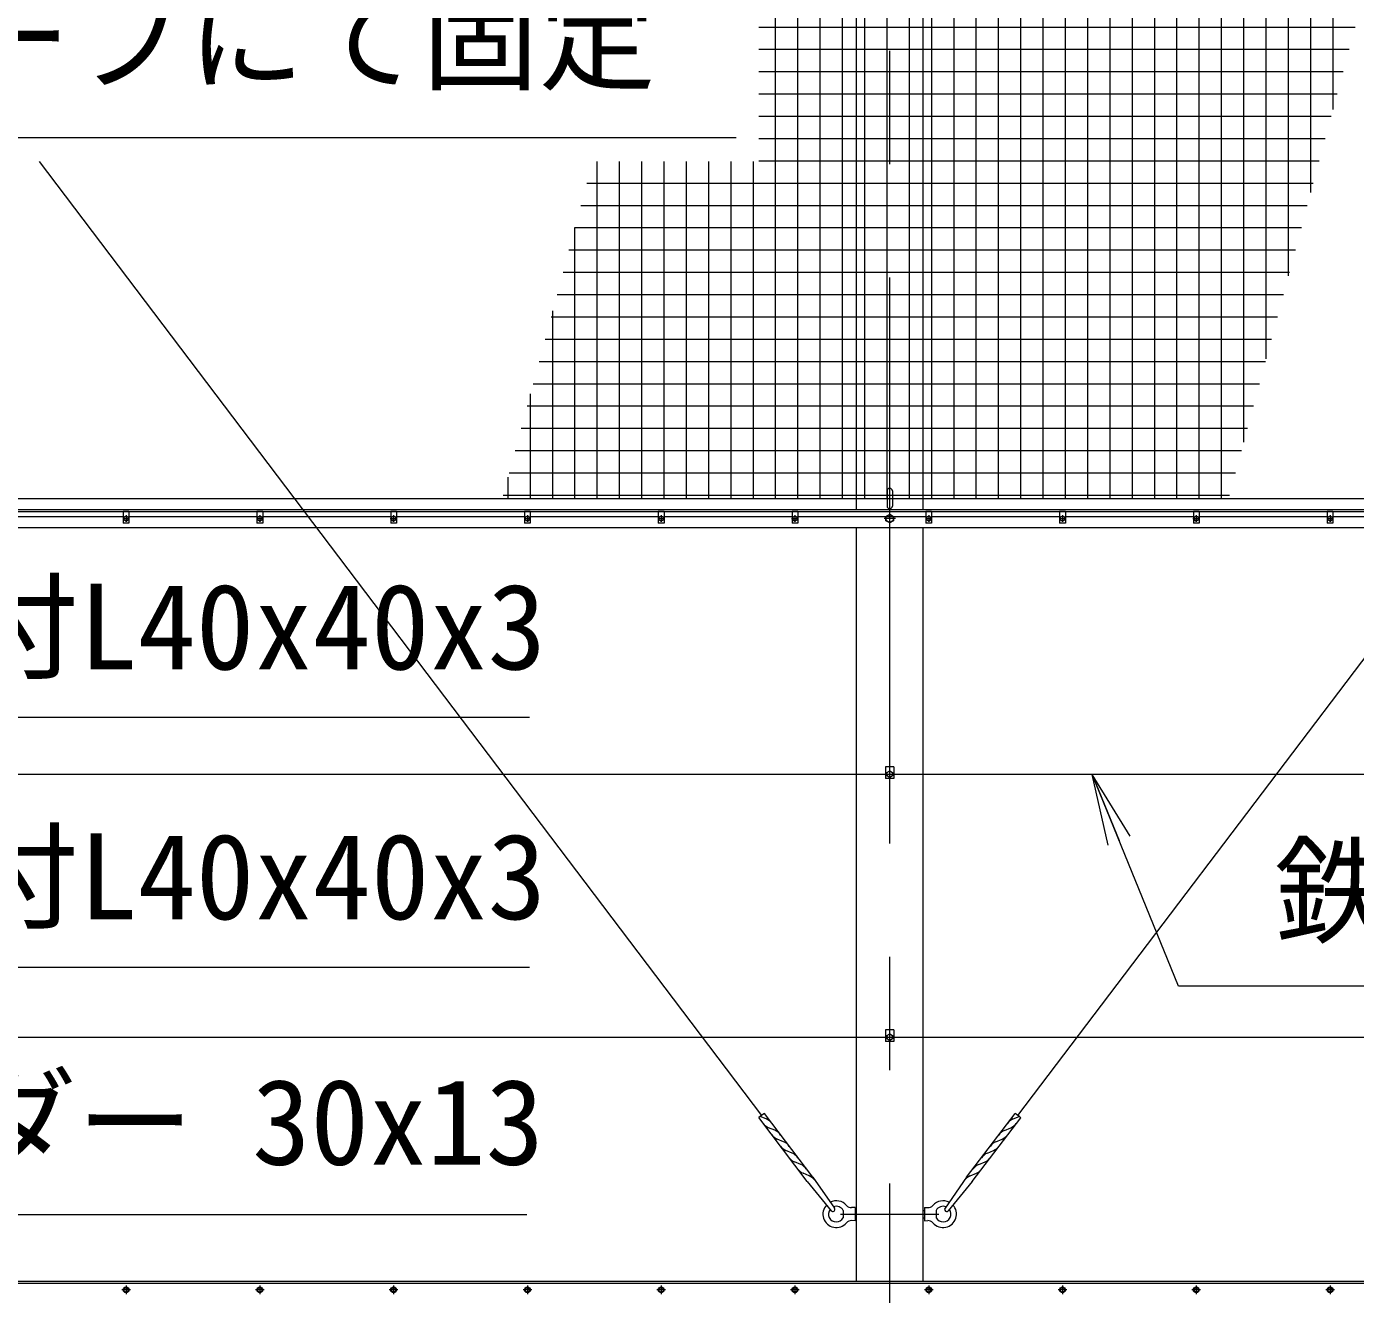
# Model space of a CAD drawing. Units: millimetres at full size; details may follow other scales. Extents: x -16800 to 16800, y -11880 to 11880.
# Drawn here: x -9006 to -6026, y -1273 to 1571 of the extents above; entities that cross this region are included whole.
import ezdxf
from ezdxf.enums import TextEntityAlignment as Align

# ---------------------------------------------------------------- set-up
doc = ezdxf.new("R2010")
doc.units = ezdxf.units.MM
doc.header["$LTSCALE"] = 40
doc.linetypes.add('USER1', pattern=[50.8, 31.75, -6.35, 6.35, -6.35])
for name, color, linetype, lineweight in [('0-0_D-STR1', 1, 'Continuous', 18), ('0-1_D-BMK', 2, 'USER1', 13), ('0-2_D-STR3', 3, 'Continuous', 13), ('0-7_0', 7, 'Continuous', 18), ('0-9_D-STR-TXT', 7, 'Continuous', 13), ('0-A_D-STR2', 7, 'Continuous', 13)]:
    doc.layers.add(name, color=color, linetype=linetype, lineweight=lineweight)
doc.styles.add('ＭＳ ゴシック', font='')
doc.styles.get('ＭＳ ゴシック').set_extended_font_data('MS Gothic')

# ---------------------------------------------------------------- blocks, each defined once
blk = doc.blocks.new('_Open')
at = {"layer": '0-7_0'}
blk.add_line((-40, 6.67), (0, 0), dxfattribs=at)
blk.add_lwpolyline([(-40, -6.67), (0, 0), (-40, 0)], dxfattribs=at)

msp = doc.modelspace()

# ---------------------------------------------------------------- linework, layer by layer
at = {"layer": '0-0_D-STR1'}
for p, q in [((-6995.08, 487.52), (-6995.08, 6757.52)), ((-13145.08, 487.52), (-270.08, 487.52)), ((-13145.08, 483.52), (-270.08, 483.52)), ((-9039.79, 447.52), (-5100.37, 447.52)), ((-7145.08, 447.52), (-7145.08, -1242.48)), ((-6995.08, -1242.48), (-6995.08, 447.52)), ((-9039.75, -1242.48), (-5100.42, -1242.48))]:
    msp.add_line(p, q, dxfattribs=at)
msp.add_lwpolyline([(-6995.08, 6757.52), (-7145.08, 6757.52), (-7145.08, 487.52)], dxfattribs=at)
at = {"layer": '0-1_D-BMK'}
for p, q in [((-7070.08, -2293.48), (-7070.08, 6808.52)), ((-8790.02, 467.52), (-8775.14, 467.52)), ((-8782.58, 474.96), (-8782.58, 460.08)), ((-8490.02, 467.52), (-8475.14, 467.52)), ((-8482.58, 474.96), (-8482.58, 460.08)), ((-8190.02, 467.52), (-8175.14, 467.52)), ((-8182.58, 474.96), (-8182.58, 460.08)), ((-7890.02, 467.52), (-7875.14, 467.52)), ((-7882.58, 474.96), (-7882.58, 460.08)), ((-7590.02, 467.52), (-7575.14, 467.52)), ((-7582.58, 474.96), (-7582.58, 460.08)), ((-7290.02, 467.52), (-7275.14, 467.52)), ((-7282.58, 474.96), (-7282.58, 460.08)), ((-7057.33, 467.52), (-7082.83, 467.52)), ((-6990.02, 467.52), (-6975.14, 467.52)), ((-6982.58, 474.96), (-6982.58, 460.08)), ((-6690.02, 467.52), (-6675.14, 467.52)), ((-6682.58, 474.96), (-6682.58, 460.08)), ((-6390.02, 467.52), (-6375.14, 467.52)), ((-6382.58, 474.96), (-6382.58, 460.08)), ((-6090.02, 467.52), (-6075.14, 467.52)), ((-6082.58, 474.96), (-6082.58, 460.08)), ((-7080.08, -105.48), (-7060.08, -105.48)), ((-7080.08, -695.48), (-7060.08, -695.48)), ((-7180.08, -1092.48), (-6960.08, -1092.48)), ((-8772.91, -1262.48), (-8792.25, -1262.48)), ((-8782.58, -1252.81), (-8782.58, -1272.15)), ((-8472.91, -1262.48), (-8492.25, -1262.48)), ((-8482.58, -1252.81), (-8482.58, -1272.15)), ((-8172.91, -1262.48), (-8192.25, -1262.48)), ((-8182.58, -1252.81), (-8182.58, -1272.15)), ((-7872.91, -1262.48), (-7892.25, -1262.48)), ((-7882.58, -1252.81), (-7882.58, -1272.15)), ((-7572.91, -1262.48), (-7592.25, -1262.48)), ((-7582.58, -1252.81), (-7582.58, -1272.15)), ((-7272.91, -1262.48), (-7292.25, -1262.48)), ((-7282.58, -1252.81), (-7282.58, -1272.15)), ((-6972.91, -1262.48), (-6992.25, -1262.48)), ((-6982.58, -1252.81), (-6982.58, -1272.15)), ((-6672.91, -1262.48), (-6692.25, -1262.48)), ((-6682.58, -1252.81), (-6682.58, -1272.15)), ((-6372.91, -1262.48), (-6392.25, -1262.48)), ((-6382.58, -1252.81), (-6382.58, -1272.15)), ((-6072.91, -1262.48), (-6092.25, -1262.48)), ((-6082.58, -1252.81), (-6082.58, -1272.15))]:
    msp.add_line(p, q, dxfattribs=at)
at = {"layer": '0-2_D-STR3'}
for p, q in [((-6782.51, -871.1), (-3403.4, 3587.11)), ((-8977.86, 1268.24), (-7357.58, -871.04)), ((-12288.4, 512.52), (-270.08, 512.52)), ((-7076.08, 529.52), (-7076.08, 495.52)), ((-7064.08, 529.52), (-7064.08, 495.52)), ((-8789.08, 483.52), (-8789.08, 457.52)), ((-8776.08, 483.52), (-8789.08, 483.52)), ((-8776.08, 483.52), (-8776.08, 457.52)), ((-8489.08, 483.52), (-8489.08, 457.52)), ((-8476.08, 483.52), (-8489.08, 483.52)), ((-8476.08, 483.52), (-8476.08, 457.52)), ((-8189.08, 483.52), (-8189.08, 457.52)), ((-8176.08, 483.52), (-8189.08, 483.52)), ((-8176.08, 483.52), (-8176.08, 457.52)), ((-7889.08, 483.52), (-7889.08, 457.52)), ((-7876.08, 483.52), (-7889.08, 483.52)), ((-7876.08, 483.52), (-7876.08, 457.52)), ((-7589.08, 483.52), (-7589.08, 457.52)), ((-7576.08, 483.52), (-7589.08, 483.52)), ((-7576.08, 483.52), (-7576.08, 457.52)), ((-7289.08, 483.52), (-7289.08, 457.52)), ((-7276.08, 483.52), (-7289.08, 483.52)), ((-7276.08, 483.52), (-7276.08, 457.52)), ((-7078.58, 472.43), (-7070.08, 477.34)), ((-6989.08, 483.52), (-6989.08, 457.52)), ((-6976.08, 483.52), (-6989.08, 483.52)), ((-6976.08, 483.52), (-6976.08, 457.52)), ((-6689.08, 483.52), (-6689.08, 457.52)), ((-6676.08, 483.52), (-6689.08, 483.52)), ((-6676.08, 483.52), (-6676.08, 457.52)), ((-6389.08, 483.52), (-6389.08, 457.52)), ((-6376.08, 483.52), (-6389.08, 483.52)), ((-6376.08, 483.52), (-6376.08, 457.52)), ((-6089.08, 483.52), (-6089.08, 457.52)), ((-6076.08, 483.52), (-6089.08, 483.52)), ((-6076.08, 483.52), (-6076.08, 457.52)), ((-9376.08, 472.52), (-8789.08, 472.52)), ((-8776.08, 457.52), (-8789.08, 457.52)), ((-8776.08, 472.52), (-8489.08, 472.52)), ((-8476.08, 457.52), (-8489.08, 457.52)), ((-8476.08, 472.52), (-8189.08, 472.52)), ((-8176.08, 457.52), (-8189.08, 457.52)), ((-8176.08, 472.52), (-7889.08, 472.52)), ((-7876.08, 457.52), (-7889.08, 457.52)), ((-7876.08, 472.52), (-7589.08, 472.52)), ((-7576.08, 457.52), (-7589.08, 457.52)), ((-7576.08, 472.52), (-7289.08, 472.52)), ((-7276.08, 457.52), (-7289.08, 457.52)), ((-7276.08, 472.52), (-6989.08, 472.52)), ((-7078.58, 462.61), (-7078.58, 472.43)), ((-7070.08, 457.71), (-7078.58, 462.61)), ((-7061.58, 462.61), (-7070.08, 457.71)), ((-6976.08, 457.52), (-6989.08, 457.52)), ((-6976.08, 472.52), (-6689.08, 472.52)), ((-6676.08, 457.52), (-6689.08, 457.52)), ((-6676.08, 472.52), (-6389.08, 472.52)), ((-6376.08, 457.52), (-6389.08, 457.52)), ((-6376.08, 472.52), (-6089.08, 472.52)), ((-6076.08, 457.52), (-6089.08, 457.52)), ((-6076.08, 472.52), (-5789.08, 472.52)), ((-273.22, -106.48), (-13052.88, -106.48)), ((-7060.58, -89.48), (-7079.58, -89.48)), ((-7079.58, -89.48), (-7079.58, -115.48)), ((-7060.58, -115.48), (-7079.58, -115.48)), ((-7076.58, -101.73), (-7070.08, -97.97)), ((-7076.58, -109.23), (-7076.58, -101.73)), ((-7070.08, -112.98), (-7076.58, -109.23)), ((-7070.08, -97.97), (-7063.58, -101.73)), ((-7063.58, -109.23), (-7070.08, -112.98)), ((-7063.58, -101.73), (-7063.58, -109.23)), ((-7060.58, -89.48), (-7060.58, -115.48)), ((-7060.58, -679.48), (-7079.58, -679.48)), ((-7079.58, -679.48), (-7079.58, -705.48)), ((-7060.58, -679.48), (-7060.58, -705.48)), ((-4870.08, -696.48), (-13052.88, -696.48)), ((-7060.58, -705.48), (-7079.58, -705.48)), ((-7076.58, -691.73), (-7070.08, -687.97)), ((-7076.58, -699.23), (-7076.58, -691.73)), ((-7070.08, -702.98), (-7076.58, -699.23)), ((-7070.08, -687.97), (-7063.58, -691.73)), ((-7063.58, -699.23), (-7070.08, -702.98)), ((-7063.58, -691.73), (-7063.58, -699.23)), ((-7255.11, -1019.59), (-7363.79, -876.1)), ((-7346.98, -879), (-7360.47, -873.31)), ((-7242.35, -1009.93), (-7351.03, -866.44)), ((-6897.78, -1009.94), (-6789.05, -866.49)), ((-6885.03, -1019.61), (-6776.3, -876.16)), ((-6793.11, -879.05), (-6779.61, -873.37)), ((-7327.66, -904.51), (-7341.71, -898.58)), ((-6812.44, -904.56), (-6798.38, -898.63)), ((-7308.34, -930.02), (-7322.39, -924.09)), ((-7289.02, -955.53), (-7303.07, -949.6)), ((-6851.1, -955.56), (-6837.04, -949.64)), ((-6831.77, -930.06), (-6817.71, -924.14)), ((-7269.7, -981.03), (-7283.75, -975.11)), ((-6870.43, -981.06), (-6856.37, -975.14)), ((-7250.38, -1006.54), (-7264.43, -1000.62)), ((-7242.35, -1009.93), (-7194.13, -1079.4)), ((-6897.78, -1009.94), (-6946.03, -1079.4)), ((-6889.76, -1006.56), (-6875.7, -1000.64)), ((-7255.11, -1019.59), (-7201.3, -1084.83)), ((-6885.03, -1019.61), (-6938.86, -1084.84)), ((-7174.3, -1084.48), (-7174.3, -1100.48)), ((-7147.86, -1077.48), (-7155.41, -1077.97)), ((-7147.86, -1077.48), (-7147.86, -1107.48)), ((-7147.86, -1084.48), (-7145.08, -1084.48)), ((-7147.86, -1100.48), (-7145.08, -1100.48)), ((-6995.08, -1084.48), (-6992.3, -1084.48)), ((-6995.08, -1100.48), (-6992.3, -1100.48)), ((-6992.3, -1077.48), (-6992.3, -1107.48)), ((-6992.3, -1077.48), (-6984.75, -1077.97)), ((-6965.86, -1084.48), (-6965.86, -1100.48)), ((-7147.86, -1107.48), (-7155.41, -1106.99)), ((-6992.3, -1107.48), (-6984.75, -1106.99)), ((-9039.92, -1247.48), (-5100.25, -1247.48))]:
    msp.add_line(p, q, dxfattribs=at)
msp.add_lwpolyline([(-7070.08, 477.34), (-7061.58, 472.43), (-7061.58, 462.61)], dxfattribs=at)
for points in [[(-8782.58, 473.27), (-8787.56, 470.4), (-8787.56, 464.65), (-8782.58, 461.77), (-8777.6, 464.65), (-8777.6, 470.4)], [(-8482.58, 473.27), (-8487.56, 470.4), (-8487.56, 464.65), (-8482.58, 461.77), (-8477.6, 464.65), (-8477.6, 470.4)], [(-8182.58, 473.27), (-8187.56, 470.4), (-8187.56, 464.65), (-8182.58, 461.77), (-8177.6, 464.65), (-8177.6, 470.4)], [(-7882.58, 473.27), (-7887.56, 470.4), (-7887.56, 464.65), (-7882.58, 461.77), (-7877.6, 464.65), (-7877.6, 470.4)], [(-7582.58, 473.27), (-7587.56, 470.4), (-7587.56, 464.65), (-7582.58, 461.77), (-7577.6, 464.65), (-7577.6, 470.4)], [(-7282.58, 473.27), (-7287.56, 470.4), (-7287.56, 464.65), (-7282.58, 461.77), (-7277.6, 464.65), (-7277.6, 470.4)], [(-6982.58, 473.27), (-6987.56, 470.4), (-6987.56, 464.65), (-6982.58, 461.77), (-6977.6, 464.65), (-6977.6, 470.4)], [(-6682.58, 473.27), (-6687.56, 470.4), (-6687.56, 464.65), (-6682.58, 461.77), (-6677.6, 464.65), (-6677.6, 470.4)], [(-6382.58, 473.27), (-6387.56, 470.4), (-6387.56, 464.65), (-6382.58, 461.77), (-6377.6, 464.65), (-6377.6, 470.4)], [(-6082.58, 473.27), (-6087.56, 470.4), (-6087.56, 464.65), (-6082.58, 461.77), (-6077.6, 464.65), (-6077.6, 470.4)], [(-8782.58, -1256.73), (-8787.56, -1259.6), (-8787.56, -1265.35), (-8782.58, -1268.23), (-8777.6, -1265.35), (-8777.6, -1259.6)], [(-8482.58, -1256.73), (-8487.56, -1259.6), (-8487.56, -1265.35), (-8482.58, -1268.23), (-8477.6, -1265.35), (-8477.6, -1259.6)], [(-8182.58, -1256.73), (-8187.56, -1259.6), (-8187.56, -1265.35), (-8182.58, -1268.23), (-8177.6, -1265.35), (-8177.6, -1259.6)], [(-7882.58, -1256.73), (-7887.56, -1259.6), (-7887.56, -1265.35), (-7882.58, -1268.23), (-7877.6, -1265.35), (-7877.6, -1259.6)], [(-7582.58, -1256.73), (-7587.56, -1259.6), (-7587.56, -1265.35), (-7582.58, -1268.23), (-7577.6, -1265.35), (-7577.6, -1259.6)], [(-7282.58, -1256.73), (-7287.56, -1259.6), (-7287.56, -1265.35), (-7282.58, -1268.23), (-7277.6, -1265.35), (-7277.6, -1259.6)], [(-6982.58, -1256.73), (-6987.56, -1259.6), (-6987.56, -1265.35), (-6982.58, -1268.23), (-6977.6, -1265.35), (-6977.6, -1259.6)], [(-6682.58, -1256.73), (-6687.56, -1259.6), (-6687.56, -1265.35), (-6682.58, -1268.23), (-6677.6, -1265.35), (-6677.6, -1259.6)], [(-6382.58, -1256.73), (-6387.56, -1259.6), (-6387.56, -1265.35), (-6382.58, -1268.23), (-6377.6, -1265.35), (-6377.6, -1259.6)], [(-6082.58, -1256.73), (-6087.56, -1259.6), (-6087.56, -1265.35), (-6082.58, -1268.23), (-6077.6, -1265.35), (-6077.6, -1259.6)]]:
    msp.add_lwpolyline(points, close=True, dxfattribs=at)
for centre, radius in [((-8782.58, 467.52), 4.98), ((-8482.58, 467.52), 4.98), ((-8182.58, 467.52), 4.98), ((-7882.58, 467.52), 4.98), ((-7582.58, 467.52), 4.98), ((-7282.58, 467.52), 4.98), ((-7070.08, 467.52), 8.25), ((-6982.58, 467.52), 4.98), ((-6682.58, 467.52), 4.98), ((-6382.58, 467.52), 4.98), ((-6082.58, 467.52), 4.98), ((-7070.08, -105.48), 6.25), ((-7070.08, -695.48), 6.25), ((-8782.58, -1262.48), 6.5), ((-8782.58, -1262.48), 4.98), ((-8482.58, -1262.48), 6.5), ((-8482.58, -1262.48), 4.98), ((-8182.58, -1262.48), 6.5), ((-8182.58, -1262.48), 4.98), ((-7882.58, -1262.48), 6.5), ((-7882.58, -1262.48), 4.98), ((-7582.58, -1262.48), 6.5), ((-7582.58, -1262.48), 4.98), ((-7282.58, -1262.48), 6.5), ((-7282.58, -1262.48), 4.98), ((-6982.58, -1262.48), 6.5), ((-6982.58, -1262.48), 4.98), ((-6682.58, -1262.48), 6.5), ((-6682.58, -1262.48), 4.98), ((-6382.58, -1262.48), 6.5), ((-6382.58, -1262.48), 4.98), ((-6082.58, -1262.48), 6.5), ((-6082.58, -1262.48), 4.98)]:
    msp.add_circle(centre, radius, dxfattribs=at)
for centre, radius, start, end in [((-7070.08, 529.52), 6, 0, 180), ((-7070.08, 495.52), 6, 180, 0), ((-7289.31, -961.18), 113.07, 123.08348, 131.19734), ((-7330.06, -870.94), 30, 217.14048, 247.14057), ((-7358.63, -906.64), 30, 34.76975, 67.14056), ((-6781.47, -906.7), 30, 112.83924, 145.21005), ((-6810.03, -870.99), 30, 292.83923, 322.83932), ((-6850.81, -961.21), 113.07, 48.78246, 56.89632), ((-7310.74, -896.45), 30, 217.14048, 247.14057), ((-7339.31, -932.15), 30, 34.76975, 67.14056), ((-6800.8, -932.2), 30, 112.83924, 145.21005), ((-6829.36, -896.49), 30, 292.83923, 322.83932), ((-7291.42, -921.96), 30, 217.13929, 247.13911), ((-7319.99, -957.66), 30, 34.76865, 67.14056), ((-6820.12, -957.71), 30, 112.83924, 145.21114), ((-6848.69, -921.99), 30, 292.84069, 322.84051), ((-7272.1, -947.47), 30, 217.14048, 247.14057), ((-7300.67, -983.17), 30, 34.76881, 67.14056), ((-7281.35, -1008.68), 30, 34.76975, 67.14056), ((-6858.78, -1008.71), 30, 112.83924, 145.21005), ((-6839.45, -983.21), 30, 112.83924, 145.21099), ((-6868.01, -947.49), 30, 292.83923, 322.83932), ((-7252.78, -972.97), 30, 217.14048, 247.14057), ((-7262.03, -1034.19), 30, 34.76865, 67.13912), ((-6878.11, -1034.21), 30, 112.84068, 145.21114), ((-6887.34, -973), 30, 292.83923, 322.83932), ((-7189.86, -1092.48), 30, 137.09413, 319.66701), ((-7189.86, -1092.48), 30, 40.33299, 117.18616), ((-6950.3, -1092.48), 30, 62.79364, 139.66701), ((-6950.3, -1092.48), 30, 220.33299, 42.88567), ((-7189.86, -1092.48), 17.5, 142.58529, 332.79711), ((-7197.71, -1082.12), 4.5, 217.13846, 37.13846), ((-7189.86, -1092.48), 17.5, 27.20289, 111.69501), ((-7156.32, -1064), 14, 220.33299, 273.7314), ((-6983.84, -1064), 14, 266.2686, 319.66701), ((-6950.3, -1092.48), 17.5, 68.28479, 152.79711), ((-6950.3, -1092.48), 17.5, 207.20289, 37.39451), ((-6942.45, -1082.12), 4.5, 142.84134, 322.84134), ((-7156.32, -1120.96), 14, 86.2686, 139.66701), ((-6983.84, -1120.96), 14, 40.33299, 93.7314)]:
    msp.add_arc(centre, radius, start, end, dxfattribs=at)
at = {"layer": '0-9_D-STR-TXT'}
for points in [[(-7414.17, 1321.52), (-10463.55, 1321.52), (-10776.79, 514.39)], [(-7877.94, 21.05), (-10669.45, 21.05), (-10803.92, 457.66)], [(-5177, -581.53), (-6422.32, -581.53), (-6615.26, -108.33)], [(-7877.94, -539.11), (-10669.45, -539.11), (-10669.45, -1264.57)], [(-7884.03, -1093.91), (-10669.45, -1093.91), (-10669.45, -1266.57)]]:
    msp.add_lwpolyline(points, dxfattribs=at)
at = {"layer": '0-A_D-STR2'}
for p, q in [((-6275.84, 638.89), (-6275.84, 6657.52)), ((-6225.84, 825.5), (-6225.84, 6657.52)), ((-6175.84, 1012.1), (-6175.84, 6657.52)), ((-6125.84, 1198.7), (-6125.84, 6657.52)), ((-6075.84, 1385.3), (-6075.84, 6657.52)), ((-6325.84, 512.52), (-6325.84, 6531.77)), ((-6375.84, 512.52), (-6375.84, 6345.16)), ((-6425.84, 512.52), (-6425.84, 6158.56)), ((-6475.84, 512.52), (-6475.84, 5971.96)), ((-6525.84, 512.52), (-6525.84, 5785.36)), ((-6575.84, 512.52), (-6575.84, 5598.75)), ((-6625.84, 512.52), (-6625.84, 5412.15)), ((-6675.84, 512.52), (-6675.84, 5225.55)), ((-6725.84, 512.52), (-6725.84, 5038.95)), ((-6775.84, 512.52), (-6775.84, 4852.34)), ((-6825.84, 512.52), (-6825.84, 4665.74)), ((-6875.84, 512.52), (-6875.84, 4479.14)), ((-6925.84, 512.52), (-6925.84, 4292.54)), ((-6975.84, 512.52), (-6975.84, 4105.93)), ((-7025.84, 512.52), (-7025.84, 3919.33)), ((-7075.84, 512.52), (-7075.84, 3732.73)), ((-7125.84, 512.52), (-7125.84, 3546.13)), ((-7175.84, 512.52), (-7175.84, 3359.52)), ((-7225.84, 512.52), (-7225.84, 3172.92)), ((-7275.84, 512.52), (-7275.84, 2986.32)), ((-7325.84, 512.52), (-7325.84, 2799.72)), ((-7363.57, 1570), (-6026.36, 1570)), ((-7363.57, 1520), (-6039.75, 1520)), ((-7363.57, 1470), (-6053.15, 1470)), ((-7363.57, 1420), (-6066.55, 1420)), ((-7363.57, 1370), (-6079.95, 1370)), ((-7363.57, 1320), (-6093.34, 1320)), ((-7725.84, 512.52), (-7725.84, 1268.24)), ((-7675.84, 512.52), (-7675.84, 1268.24)), ((-7625.84, 512.52), (-7625.84, 1268.24)), ((-7575.84, 512.52), (-7575.84, 1268.24)), ((-7525.84, 512.52), (-7525.84, 1268.24)), ((-7475.84, 512.52), (-7475.84, 1268.24)), ((-7425.84, 512.52), (-7425.84, 1268.24)), ((-7375.84, 512.52), (-7375.84, 1268.24)), ((-7363.57, 1270), (-6106.74, 1270)), ((-7749.13, 1220), (-6120.14, 1220)), ((-7762.53, 1170), (-6133.54, 1170)), ((-7775.92, 1120), (-6146.93, 1120)), ((-7775.84, 512.52), (-7775.84, 1120.29)), ((-7789.32, 1070), (-6160.33, 1070)), ((-7802.72, 1020), (-6173.73, 1020)), ((-7816.12, 970), (-6187.12, 970)), ((-7825.84, 512.52), (-7825.84, 933.69)), ((-7829.51, 920), (-6200.52, 920)), ((-7842.91, 870), (-6213.92, 870)), ((-7856.31, 820), (-6227.32, 820)), ((-7875.84, 512.52), (-7875.84, 747.09)), ((-7869.71, 770), (-6240.71, 770)), ((-7883.1, 720), (-6254.11, 720)), ((-7896.5, 670), (-6267.51, 670)), ((-7909.9, 620), (-6280.91, 620)), ((-7923.3, 570), (-6294.3, 570)), ((-7925.84, 512.52), (-7925.84, 560.49)), ((-7936.69, 520), (-6307.7, 520))]:
    msp.add_line(p, q, dxfattribs=at)

# ---------------------------------------------------------------- block references
at = {"layer": '0-9_D-STR-TXT', "xscale": 4, "yscale": 4, "rotation": 112.18264}
msp.add_blockref('_Open', (-6616.01, -106.48), dxfattribs=at)

# ---------------------------------------------------------------- texts
at = {"layer": '0-9_D-STR-TXT', "style": 'ＭＳ ゴシック'}
for s, p in [('とをφ4ロープにて固定', (-10286.25, 1391.66)), ('孔付胴縁 R付L40x40x3', (-10461.7, 71.39)), ('孔付胴縁 R付L40x40x3', (-10461.7, -488.76)), ('鉄線 φ4', (-6207.46, -522.05)), ('ネットホルダー 30x13', (-10467.79, -1039.5))]:
    msp.add_text(s, height=192.4, dxfattribs=at).set_placement(p, align=Align.BOTTOM_LEFT)

doc.saveas('drawing.dxf')
